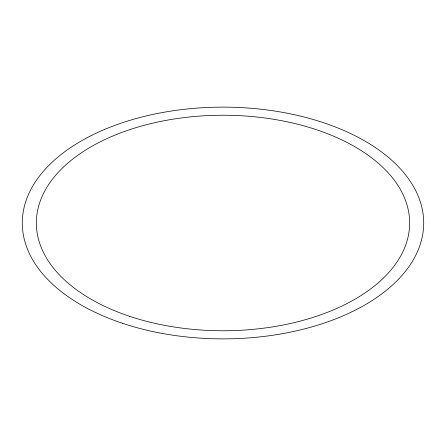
<?xml version="1.0" encoding="UTF-8"?>
<svg xmlns="http://www.w3.org/2000/svg" width="446" height="446" viewBox="0 0 446 446"><rect width="100%" height="100%" fill="white"/><g stroke="black" fill="none" stroke-linecap="round" stroke-linejoin="round"><path stroke-width="0.67" d="M122.65 323.35A200.7 115.871 0 0 0 423.7 223A200.7 115.871 0 0 0 122.65 122.65A200.7 115.871 0 0 0 122.65 323.35M129.674 316.325A186.651 107.765 0 0 0 409.651 223A186.651 107.765 0 0 0 129.674 129.674A186.651 107.765 0 0 0 129.674 316.325"/></g></svg>
